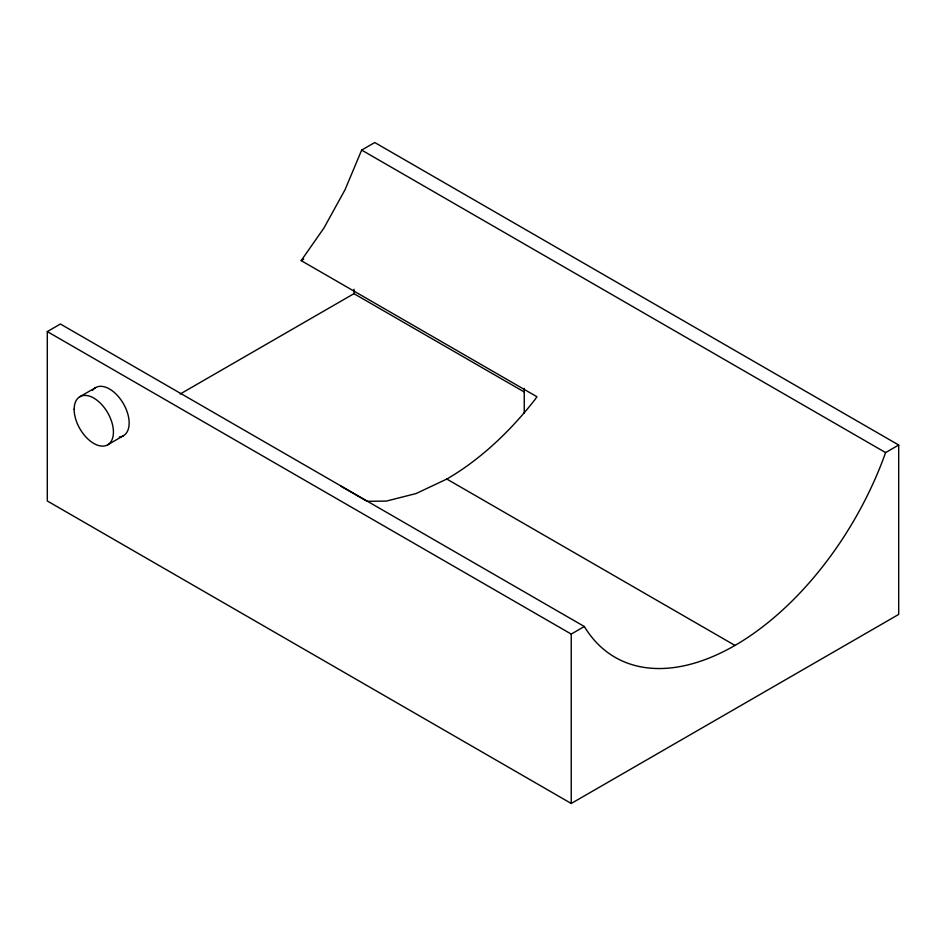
<?xml version="1.0" encoding="UTF-8"?>
<svg xmlns="http://www.w3.org/2000/svg" width="946" height="946" viewBox="0 0 946 946"><rect width="100%" height="100%" fill="white"/><g stroke="black" fill="none" stroke-linecap="round" stroke-linejoin="round"><path stroke-width="1.42" d="M898.7 445.022L885.598 452.578A239.823 138.459 -60 0 1 734.971 645.42A239.823 138.459 -60 0 1 584.332 626.512L60.402 324.017L47.3 331.585L47.3 500.978L571.242 803.473L898.7 614.415L898.7 445.022L374.758 142.527L361.668 150.083L345.054 189.72L323.993 227.939L301.183 260.623L536.961 396.752L534.975 399.59A239.823 138.459 -60 0 1 446.808 479.054L416.063 493.552L386.346 501.084L367.072 501.309M301.183 260.623L303.701 259.18M79.902 396.693L95.617 387.612M180.178 394.009L353.97 293.674L524.131 391.916M107.69 444.821L123.406 435.739M47.3 331.585L571.242 634.08L584.332 626.512M361.668 150.083L885.598 452.578M446.808 479.054L734.971 645.42M340.879 486.185L365.83 500.588M571.242 634.08L571.242 803.473M524.25 388.404L524.25 413.154M353.97 289.24L353.97 293.674M92.495 390.509A27.789 16.047 60 0 1 123.406 403.658A27.789 16.047 60 0 1 119.338 436.993M74.143 409.405A27.789 16.047 60 0 0 103.611 446.074A27.789 16.047 60 0 0 103.611 406.78A27.789 16.047 60 0 0 74.143 409.405"/></g></svg>
